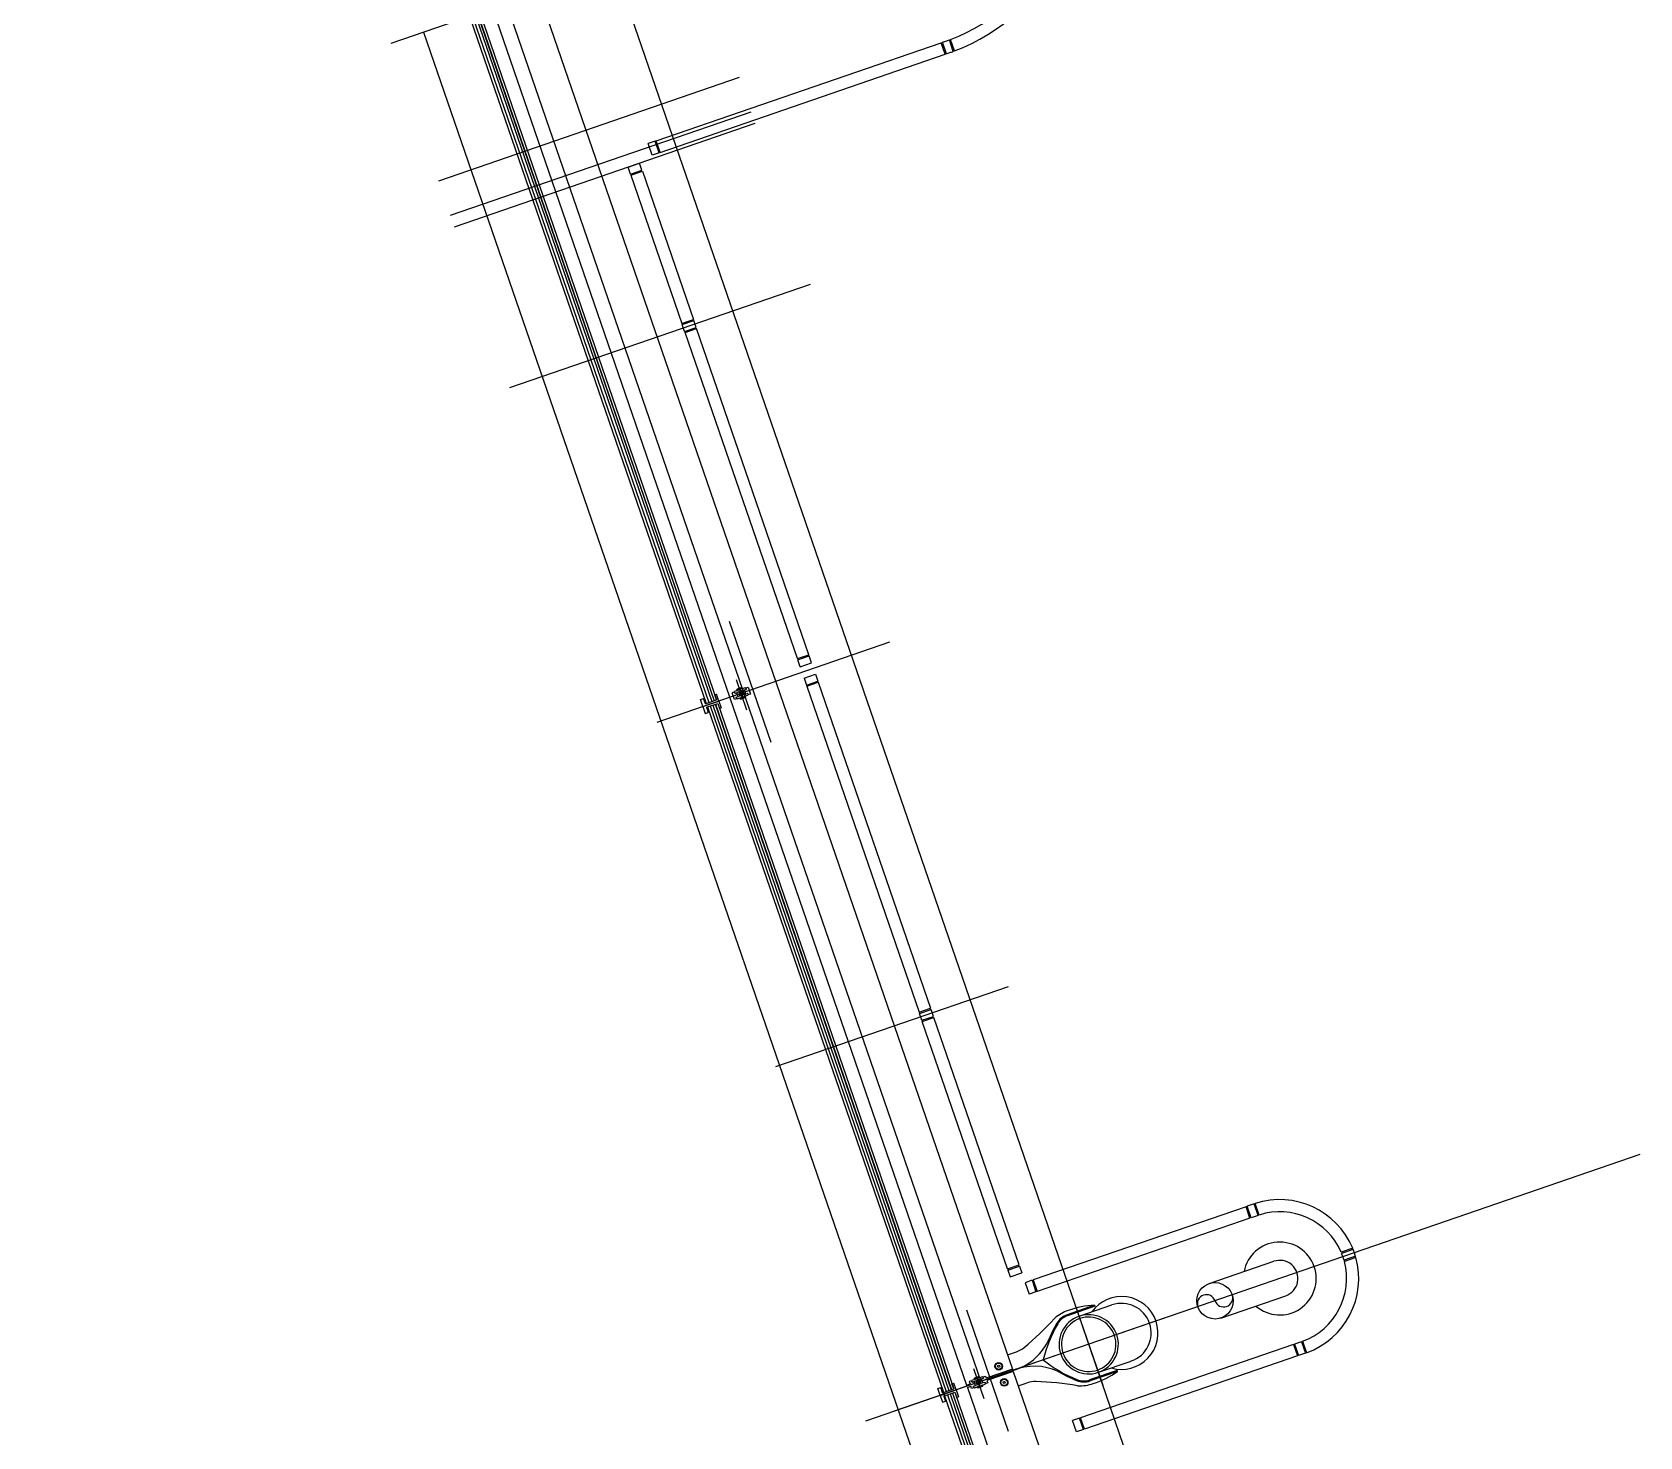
# Model space of a CAD drawing. Extents: x 809434 to 809707, y 818708 to 819364.
# Drawn here: x 809461.74 to 809468.36, y 819273.34 to 819279.13 of the extents above; entities that cross this region are included whole.
import ezdxf

# ---------------------------------------------------------------- set-up
doc = ezdxf.new("R2010")
doc.units = 0
for name, color, linetype in [('Level 2', 7, 'Continuous'), ('MAJ630__', 7, 'Continuous'), ('MAJ640__', 7, 'Continuous'), ('MAJ640__1', 7, 'Continuous'), ('MMH294_S', 7, 'Continuous')]:
    doc.layers.add(name, color=color, linetype=linetype)

msp = doc.modelspace()

# ---------------------------------------------------------------- linework, layer by layer
at = {"layer": 'Level 2'}
for p, q in [((809466.5844, 819273.9755), (809466.8509, 819274.0672)), ((809466.6333, 819273.8337), (809466.8997, 819273.9254))]:
    msp.add_line(p, q, dxfattribs=at)
msp.add_circle((809466.6088, 819273.9046), 0.075, dxfattribs=at)
for centre, radius, start, end in [((809466.8753, 819273.9963), 0.075, 288.99964, 109.00049), ((809466.5734, 819273.8924), 0.0375, 19, 199), ((809466.6443, 819273.9168), 0.0375, 199, 19)]:
    msp.add_arc(centre, radius, start, end, dxfattribs=at)
at = {"layer": 'MAJ630__'}
for p, q in [((809463.825, 819279.2865), (809465.7752, 819273.6228)), ((809463.5421, 819279.1864), (809464.514, 819276.3641)), ((809463.5847, 819279.2011), (809464.5565, 819276.3787)), ((809463.3506, 819279.1284), (809467.2574, 819267.7822)), ((809464.5492, 819276.4), (809464.5565, 819276.4025)), ((809464.5565, 819276.3787), (809464.5492, 819276.4)), ((809464.5663, 819276.3741), (809464.5565, 819276.4025)), ((809464.491, 819276.3799), (809464.5033, 819276.3842)), ((809464.5008, 819276.3516), (809464.491, 819276.3799)), ((809464.5008, 819276.3516), (809464.5663, 819276.3741)), ((809464.5008, 819276.3516), (809464.5663, 819276.3741)), ((809464.5008, 819276.3516), (809464.5105, 819276.3232)), ((809464.5106, 819276.3629), (809464.5033, 819276.3842)), ((809464.5105, 819276.3232), (809464.5228, 819276.3274)), ((809464.5106, 819276.3629), (809464.5565, 819276.3787)), ((809464.5155, 819276.3487), (809464.5614, 819276.3645)), ((809464.5155, 819276.3487), (809464.5228, 819276.3274)), ((809464.5189, 819276.3499), (809465.4906, 819273.5278)), ((809464.5614, 819276.3645), (809465.5332, 819273.5422)), ((809464.5614, 819276.3645), (809464.5687, 819276.3432)), ((809464.5663, 819276.3741), (809464.576, 819276.3458)), ((809464.5687, 819276.3432), (809464.576, 819276.3458)), ((809466.0491, 819273.8409), (809466.1843, 819273.8874)), ((809465.7784, 819273.6134), (809467.7286, 819267.9497)), ((809466.1285, 819273.6102), (809466.2637, 819273.6567)), ((809465.4677, 819273.5434), (809465.48, 819273.5476)), ((809465.4873, 819273.5263), (809465.48, 819273.5476)), ((809465.5259, 819273.5634), (809465.5332, 819273.5659)), ((809465.5332, 819273.5421), (809465.5259, 819273.5634)), ((809465.543, 819273.5376), (809465.5332, 819273.5659)), ((809465.4775, 819273.515), (809465.4677, 819273.5434)), ((809465.4775, 819273.515), (809465.543, 819273.5376)), ((809465.4775, 819273.515), (809465.543, 819273.5376)), ((809465.4775, 819273.515), (809465.4872, 819273.4867)), ((809465.4872, 819273.4867), (809465.4995, 819273.4909)), ((809465.4873, 819273.5263), (809465.5332, 819273.5421)), ((809465.4922, 819273.5122), (809465.5381, 819273.528)), ((809465.4922, 819273.5122), (809465.4995, 819273.4909)), ((809465.4956, 819273.5133), (809466.4674, 819270.6909)), ((809465.5381, 819273.528), (809466.5099, 819270.7056)), ((809465.5381, 819273.528), (809465.5454, 819273.5067)), ((809465.543, 819273.5376), (809465.5528, 819273.5092)), ((809465.5454, 819273.5067), (809465.5528, 819273.5092))]:
    msp.add_line(p, q, dxfattribs=at)
for points in [[(809466.113, 819273.8863), (809466.1144, 819273.8823), (809466.0016, 819273.8434)], [(809465.7548, 819273.6819), (809465.7916, 819273.6946)], [(809466.2069, 819273.6138), (809466.2055, 819273.6178), (809466.0927, 819273.5789)], [(809465.7987, 819273.5543), (809465.8356, 819273.5669)]]:
    msp.add_lwpolyline(points, dxfattribs=at)
for centre, radius, start, end in [((809466.8753, 819273.9963), 0.15, 229, 169), ((809466.1241, 819273.5471), 0.3393, 91.86071, 110.70605), ((809466.224, 819273.7721), 0.15, 19, 144.5771), ((809466.224, 819273.7721), 0.122, 19, 109), ((809464.9606, 819274.7381), 1.3402, 310.07845, 317.42579), ((809466.4483, 819273.5283), 0.5628, 149.96236, 166.36786), ((809465.9622, 819273.8179), 0.02, 130.39607, 137.42579), ((809466.061, 819273.7018), 0.1724, 109.2751, 130.39607), ((809466.026, 819273.7725), 0.075, 109, 149.96236), ((809466.0888, 819273.7255), 0.122, 19, 199), ((809466.0888, 819273.7255), 0.112, 19, 199), ((809466.224, 819273.7721), 0.15, 253.4229, 19), ((809466.224, 819273.7721), 0.122, 289, 19), ((809466.0888, 819273.7255), 0.122, 199, 19), ((809466.0888, 819273.7255), 0.112, 199, 19), ((809465.7591, 819273.7891), 0.1, 289, 310.07845), ((809466.2507, 819274.1023), 0.5628, 231.63214, 248.03764), ((809466.0068, 819273.8878), 0.3393, 287.29394, 306.13928), ((809465.8681, 819273.4724), 0.1, 87.92155, 109), ((809465.8232, 819272.233), 1.3402, 80.57421, 87.92155), ((809466.0683, 819273.6498), 0.075, 248.03764, 289), ((809466.0459, 819273.5748), 0.02, 260.57421, 267.60393), ((809466.0523, 819273.7271), 0.1724, 267.60393, 288.72489)]:
    msp.add_arc(centre, radius, start, end, dxfattribs=at)
msp.add_open_spline([(809465.6517, 819273.5922), (809465.6517, 819273.5922), (809465.6518, 819273.5922), (809465.6518, 819273.5922), (809465.6519, 819273.5922), (809465.6519, 819273.5922), (809465.652, 819273.5921), (809465.652, 819273.5921), (809465.6521, 819273.5921), (809465.6521, 819273.592), (809465.6521, 819273.592), (809465.6522, 819273.592), (809465.6522, 819273.5919), (809465.6523, 819273.5919), (809465.6523, 819273.5918), (809465.6524, 819273.5918)], degree=3, dxfattribs=at)
at = {"layer": 'MAJ640__'}
for p, q in [((809463.5537, 819279.1904), (809464.5255, 819276.368)), ((809463.5651, 819279.1943), (809464.5369, 819276.3719)), ((809463.5745, 819279.1976), (809464.5463, 819276.3752)), ((809463.5752, 819279.1978), (809464.5471, 819276.3755)), ((809463.6359, 819279.2214), (809465.5861, 819273.5577)), ((809464.6307, 819276.4122), (809464.6203, 819276.4086)), ((809464.6301, 819276.3802), (809464.6203, 819276.4086)), ((809464.6381, 819276.3896), (809464.6457, 819276.3922)), ((809464.6707, 819276.4194), (809464.64, 819276.4088)), ((809464.6408, 819276.4212), (809464.6626, 819276.4287)), ((809464.6414, 819276.4225), (809464.6408, 819276.4212)), ((809464.6418, 819276.4184), (809464.6408, 819276.4212)), ((809464.6613, 819276.4293), (809464.6414, 819276.4225)), ((809464.6416, 819276.3829), (809464.6856, 819276.398)), ((809464.6418, 819276.4184), (809464.6635, 819276.4259)), ((809464.6437, 819276.419), (809464.644, 819276.4181)), ((809464.6764, 819276.4028), (809464.6457, 819276.3922)), ((809464.6748, 819276.3932), (809464.653, 819276.3858)), ((809464.6613, 819276.4293), (809464.6626, 819276.4287)), ((809464.6617, 819276.4252), (809464.662, 819276.4243)), ((809464.6635, 819276.4259), (809464.6626, 819276.4287)), ((809464.6709, 819276.4194), (809464.6785, 819276.422)), ((809464.6724, 819276.3924), (809464.6727, 819276.3931)), ((809464.6726, 819276.3935), (809464.6727, 819276.3931)), ((809464.6758, 819276.3904), (809464.6748, 819276.3932)), ((809464.6761, 819276.4278), (809464.6865, 819276.4314)), ((809464.6842, 819276.4055), (809464.6766, 819276.4029)), ((809464.6962, 819276.403), (809464.6858, 819276.3994)), ((809464.6865, 819276.4314), (809464.6962, 819276.403)), ((809464.5304, 819276.3539), (809465.5022, 819273.5315)), ((809464.5418, 819276.3578), (809465.5136, 819273.5354)), ((809464.5512, 819276.361), (809465.523, 819273.5386)), ((809464.5519, 819276.3613), (809465.5238, 819273.5389)), ((809464.6405, 819276.3838), (809464.6301, 819276.3802)), ((809464.654, 819276.3829), (809464.653, 819276.3858)), ((809464.6758, 819276.3904), (809464.654, 819276.3829)), ((809464.6553, 819276.3823), (809464.654, 819276.3829)), ((809464.6546, 819276.3874), (809464.6548, 819276.3869)), ((809464.6554, 819276.3866), (809464.6548, 819276.3869)), ((809464.6553, 819276.3823), (809464.6751, 819276.3891)), ((809464.6751, 819276.3891), (809464.6758, 819276.3904)), ((809465.7752, 819273.6228), (809465.6664, 819273.5854)), ((809465.7784, 819273.6134), (809465.6697, 819273.5759)), ((809465.5861, 819273.5577), (809465.6003, 819273.5626)), ((809465.5893, 819273.5482), (809465.6035, 819273.5531)), ((809465.5893, 819273.5482), (809467.5395, 819267.8846)), ((809465.6074, 819273.5756), (809465.597, 819273.5721)), ((809465.597, 819273.5721), (809465.6003, 819273.5626)), ((809465.6068, 819273.5437), (809465.6035, 819273.5531)), ((809465.6172, 819273.5473), (809465.6068, 819273.5437)), ((809465.6148, 819273.553), (809465.6224, 819273.5557)), ((809465.6475, 819273.5828), (809465.6167, 819273.5722)), ((809465.6175, 819273.5847), (809465.6393, 819273.5921)), ((809465.6181, 819273.5859), (809465.6175, 819273.5847)), ((809465.6185, 819273.5818), (809465.6175, 819273.5847)), ((809465.638, 819273.5928), (809465.6181, 819273.5859)), ((809465.6183, 819273.5463), (809465.6623, 819273.5615)), ((809465.6185, 819273.5818), (809465.6402, 819273.5893)), ((809465.6204, 819273.5825), (809465.6207, 819273.5815)), ((809465.6531, 819273.5663), (809465.6224, 819273.5557)), ((809465.6515, 819273.5567), (809465.6297, 819273.5492)), ((809465.6307, 819273.5464), (809465.6297, 819273.5492)), ((809465.6525, 819273.5539), (809465.6307, 819273.5464)), ((809465.632, 819273.5457), (809465.6307, 819273.5464)), ((809465.6313, 819273.5508), (809465.6315, 819273.5503)), ((809465.6321, 819273.55), (809465.6315, 819273.5503)), ((809465.632, 819273.5457), (809465.6518, 819273.5526)), ((809465.638, 819273.5928), (809465.6393, 819273.5921)), ((809465.6384, 819273.5887), (809465.6387, 819273.5877)), ((809465.6402, 819273.5893), (809465.6393, 819273.5921)), ((809465.6476, 819273.5829), (809465.6552, 819273.5855)), ((809465.6491, 819273.5559), (809465.6494, 819273.5565)), ((809465.6493, 819273.557), (809465.6494, 819273.5565)), ((809465.6525, 819273.5539), (809465.6515, 819273.5567)), ((809465.6518, 819273.5526), (809465.6525, 819273.5539)), ((809465.6528, 819273.5912), (809465.6632, 819273.5948)), ((809465.6609, 819273.5689), (809465.6533, 819273.5663)), ((809465.673, 819273.5665), (809465.6625, 819273.5629)), ((809465.6632, 819273.5948), (809465.6664, 819273.5854)), ((809465.6697, 819273.5759), (809465.673, 819273.5665)), ((809465.5071, 819273.5173), (809466.4789, 819270.6949)), ((809465.5185, 819273.5212), (809466.4903, 819270.6988)), ((809465.5279, 819273.5245), (809466.4997, 819270.7021)), ((809465.5286, 819273.5247), (809466.5005, 819270.7023))]:
    msp.add_line(p, q, dxfattribs=at)
for points in [[(809464.675, 819276.4288), (809464.631, 819276.4136)], [(809466.113, 819273.8863), (809466.0002, 819273.8474)], [(809466.2069, 819273.6138), (809466.0941, 819273.5749)], [(809465.6517, 819273.5922), (809465.6077, 819273.5771)]]:
    msp.add_lwpolyline(points, dxfattribs=at)
for centre, radius in [((809464.6583, 819276.4058), 0.006), ((809465.7181, 819273.6349), 0.0155), ((809465.7181, 819273.6349), 0.0135), ((809465.7181, 819273.6349), 0.0042), ((809465.7409, 819273.5687), 0.0155), ((809465.7409, 819273.5687), 0.0135), ((809465.7409, 819273.5687), 0.0042)]:
    msp.add_circle(centre, radius, dxfattribs=at)
for centre, radius, start, end in [((809464.6583, 819276.4058), 0.0095, 145.18264, 252.81736), ((809464.6583, 819276.4058), 0.0109, 101.1265, 116.87349), ((809464.6583, 819276.4058), 0.0109, 281.1265, 296.87349), ((809464.6583, 819276.4058), 0.0095, 326.69488, 71.30512), ((809466.4483, 819273.5283), 0.567, 149.96236, 158.10407), ((809466.026, 819273.7725), 0.0792, 109, 149.96236), ((809465.7144, 819273.8402), 0.2307, 285.67731, 333.23123), ((809465.9036, 819273.7472), 0.02, 326.67541, 338.10407), ((809465.8643, 819273.4047), 0.2307, 64.76877, 112.32268), ((809465.7144, 819273.8402), 0.2307, 285.67731, 292.32268), ((809465.8643, 819273.4047), 0.2307, 105.67731, 112.32268), ((809465.9563, 819273.5944), 0.02, 59.89592, 71.32459), ((809466.2507, 819274.1023), 0.567, 239.89592, 248.03764), ((809465.635, 819273.5693), 0.0095, 145.18264, 198.99991), ((809465.635, 819273.5693), 0.0095, 198.99991, 252.81736), ((809465.635, 819273.5693), 0.006, 19.00013, 198.99986), ((809465.635, 819273.5693), 0.006, 198.99986, 19.00013), ((809465.635, 819273.5693), 0.0109, 101.1265, 116.87349), ((809465.635, 819273.5693), 0.0109, 281.1265, 296.87349), ((809465.635, 819273.5693), 0.0095, 19.00008, 71.30512), ((809465.635, 819273.5693), 0.0095, 326.69488, 19.00008), ((809466.0683, 819273.6498), 0.0792, 248.03764, 289)]:
    msp.add_arc(centre, radius, start, end, dxfattribs=at)
for points, degree in [([(809464.6307, 819276.4129), (809464.6307, 819276.4129), (809464.6307, 819276.413), (809464.6307, 819276.4131), (809464.6307, 819276.4131), (809464.6308, 819276.4132), (809464.6308, 819276.4133), (809464.6308, 819276.4133), (809464.6308, 819276.4133), (809464.6308, 819276.4134), (809464.6308, 819276.4134), (809464.6309, 819276.4135), (809464.6309, 819276.4135), (809464.631, 819276.4136), (809464.631, 819276.4136), (809464.631, 819276.4136)], 3), ([(809464.6315, 819276.4067), (809464.6315, 819276.407), (809464.6314, 819276.4074), (809464.6312, 819276.4082), (809464.6311, 819276.4088), (809464.6309, 819276.4099), (809464.6308, 819276.4105), (809464.6307, 819276.4117), (809464.6307, 819276.4123), (809464.6307, 819276.4129)], 3), ([(809464.6315, 819276.4067), (809464.6316, 819276.4067), (809464.6316, 819276.4067), (809464.6316, 819276.4066), (809464.6316, 819276.4066), (809464.6316, 819276.4065), (809464.6316, 819276.4065), (809464.6316, 819276.4065)], 3), ([(809464.6324, 819276.4061), (809464.6324, 819276.4061), (809464.6324, 819276.4061), (809464.6323, 819276.4061), (809464.6323, 819276.4061), (809464.6322, 819276.4061), (809464.6322, 819276.4061), (809464.6321, 819276.4061), (809464.632, 819276.4061), (809464.6318, 819276.4062), (809464.6318, 819276.4063), (809464.6317, 819276.4064), (809464.6316, 819276.4064), (809464.6316, 819276.4065)], 3), ([(809464.6324, 819276.4061), (809464.633, 819276.4064), (809464.6337, 819276.4066), (809464.6353, 819276.4071), (809464.6362, 819276.4075), (809464.6378, 819276.408), (809464.6384, 819276.4082), (809464.6393, 819276.4085), (809464.6396, 819276.4086), (809464.64, 819276.4088)], 3), ([(809464.6324, 819276.4061), (809464.6332, 819276.4064), (809464.6341, 819276.4067), (809464.635, 819276.4071), (809464.6363, 819276.4075), (809464.6375, 819276.4079), (809464.6388, 819276.4084), (809464.6392, 819276.4085), (809464.6396, 819276.4086), (809464.64, 819276.4088)], 3), ([(809464.64, 819276.4088), (809464.64, 819276.4087), (809464.64, 819276.4087), (809464.64, 819276.4086), (809464.6401, 819276.4084), (809464.6402, 819276.4078), (809464.6403, 819276.4074), (809464.6405, 819276.4062), (809464.6406, 819276.4052), (809464.641, 819276.4029), (809464.6413, 819276.4017), (809464.6421, 819276.3994), (809464.6426, 819276.3983), (809464.6436, 819276.3962), (809464.6441, 819276.3952), (809464.6448, 819276.3939), (809464.6451, 819276.3935), (809464.6454, 819276.3928), (809464.6455, 819276.3926), (809464.6456, 819276.3923), (809464.6457, 819276.3923), (809464.6457, 819276.3922)], 3), ([(809464.6512, 819276.4123), (809464.6512, 819276.4123), (809464.6512, 819276.4123), (809464.6511, 819276.4122), (809464.6511, 819276.4121), (809464.6509, 819276.4119), (809464.6508, 819276.4117), (809464.6506, 819276.4114), (809464.6505, 819276.4112), (809464.6503, 819276.411)], 3), ([(809464.6533, 819276.4156), (809464.6522, 819276.4139), (809464.6512, 819276.4123)], 2), ([(809464.6552, 819276.3968), (809464.6554, 819276.3968), (809464.6556, 819276.3967), (809464.656, 819276.3965), (809464.6562, 819276.3965), (809464.6565, 819276.3964), (809464.6566, 819276.3964), (809464.6567, 819276.3963), (809464.6567, 819276.3963), (809464.6567, 819276.3963)], 3), ([(809464.6598, 819276.4153), (809464.6581, 819276.4159), (809464.6562, 819276.4166)], 2), ([(809464.6567, 819276.3963), (809464.6584, 819276.3957), (809464.6604, 819276.3951)], 2), ([(809464.6613, 819276.4148), (809464.6611, 819276.4149), (809464.6609, 819276.4149), (809464.6605, 819276.4151), (809464.6603, 819276.4152), (809464.6601, 819276.4152), (809464.66, 819276.4153), (809464.6599, 819276.4153), (809464.6599, 819276.4153), (809464.6598, 819276.4153)], 3), ([(809464.6632, 819276.396), (809464.6644, 819276.3978), (809464.6654, 819276.3993)], 2), ([(809464.6654, 819276.3993), (809464.6654, 819276.3993), (809464.6654, 819276.3993), (809464.6654, 819276.3994), (809464.6655, 819276.3995), (809464.6656, 819276.3997), (809464.6658, 819276.3999), (809464.666, 819276.4002), (809464.6661, 819276.4004), (809464.6662, 819276.4006)], 3), ([(809464.6707, 819276.4194), (809464.6708, 819276.4194), (809464.6709, 819276.4194), (809464.6709, 819276.4194)], 2), ([(809464.6707, 819276.4194), (809464.6708, 819276.4194), (809464.6709, 819276.4194), (809464.6709, 819276.4194)], 2), ([(809464.6766, 819276.4029), (809464.6766, 819276.4029), (809464.6766, 819276.4029), (809464.6765, 819276.403), (809464.6765, 819276.4032), (809464.6763, 819276.4038), (809464.6763, 819276.4042), (809464.6761, 819276.4055), (809464.676, 819276.4065), (809464.6755, 819276.4087), (809464.6752, 819276.4099), (809464.6745, 819276.4123), (809464.674, 819276.4134), (809464.673, 819276.4155), (809464.6725, 819276.4164), (809464.6718, 819276.4177), (809464.6715, 819276.4182), (809464.6711, 819276.4188), (809464.671, 819276.419), (809464.6709, 819276.4193), (809464.6709, 819276.4194), (809464.6709, 819276.4194)], 3), ([(809464.675, 819276.4288), (809464.675, 819276.4288), (809464.675, 819276.4288), (809464.6751, 819276.4288), (809464.6752, 819276.4287), (809464.6752, 819276.4287), (809464.6753, 819276.4287), (809464.6753, 819276.4287), (809464.6754, 819276.4286), (809464.6754, 819276.4286), (809464.6754, 819276.4286), (809464.6755, 819276.4285), (809464.6755, 819276.4285), (809464.6756, 819276.4284), (809464.6756, 819276.4284), (809464.6757, 819276.4283)], 3), ([(809464.6757, 819276.4283), (809464.676, 819276.4279), (809464.6764, 819276.4274), (809464.6771, 819276.4264), (809464.6774, 819276.4259), (809464.6779, 819276.4249), (809464.6782, 819276.4244), (809464.6785, 819276.4236), (809464.6787, 819276.4233), (809464.6788, 819276.423)], 3), ([(809464.6766, 819276.4029), (809464.6765, 819276.4028), (809464.6765, 819276.4028), (809464.6764, 819276.4028)], 2), ([(809464.6789, 819276.4228), (809464.6789, 819276.4228), (809464.6789, 819276.4227), (809464.6789, 819276.4226), (809464.6789, 819276.4225), (809464.6789, 819276.4224), (809464.6788, 819276.4223), (809464.6788, 819276.4222), (809464.6787, 819276.4222), (809464.6786, 819276.4221), (809464.6786, 819276.422), (809464.6785, 819276.422), (809464.6785, 819276.422), (809464.6785, 819276.422)], 3), ([(809464.6789, 819276.4228), (809464.6789, 819276.4228), (809464.6789, 819276.4228), (809464.6788, 819276.4229), (809464.6788, 819276.4229), (809464.6788, 819276.4229), (809464.6788, 819276.423), (809464.6788, 819276.423)], 3), ([(809464.6842, 819276.4055), (809464.6842, 819276.4055), (809464.6842, 819276.4055), (809464.6842, 819276.4055), (809464.6843, 819276.4055), (809464.6844, 819276.4055), (809464.6844, 819276.4055), (809464.6845, 819276.4055), (809464.6846, 819276.4055), (809464.6847, 819276.4054), (809464.6848, 819276.4054), (809464.6849, 819276.4053), (809464.6849, 819276.4052), (809464.685, 819276.4051)], 3), ([(809464.685, 819276.4049), (809464.685, 819276.4049), (809464.685, 819276.405), (809464.685, 819276.405), (809464.685, 819276.405), (809464.685, 819276.4051), (809464.685, 819276.4051), (809464.685, 819276.4051)], 3), ([(809464.685, 819276.4049), (809464.6851, 819276.4046), (809464.6852, 819276.4043), (809464.6854, 819276.4034), (809464.6855, 819276.4028), (809464.6857, 819276.4017), (809464.6857, 819276.4012), (809464.6858, 819276.4), (809464.6859, 819276.3994), (809464.6859, 819276.3988)], 3), ([(809464.6859, 819276.3988), (809464.6859, 819276.3987), (809464.6858, 819276.3986), (809464.6858, 819276.3985), (809464.6858, 819276.3985), (809464.6858, 819276.3984), (809464.6858, 819276.3984), (809464.6858, 819276.3983), (809464.6858, 819276.3983), (809464.6857, 819276.3982), (809464.6857, 819276.3982), (809464.6857, 819276.3981), (809464.6857, 819276.3981), (809464.6856, 819276.398), (809464.6856, 819276.398), (809464.6856, 819276.398)], 3), ([(809464.6377, 819276.3888), (809464.6377, 819276.3889), (809464.6377, 819276.3889), (809464.6377, 819276.389), (809464.6377, 819276.3891), (809464.6377, 819276.3892), (809464.6377, 819276.3893), (809464.6378, 819276.3894), (809464.6379, 819276.3895), (809464.638, 819276.3895), (809464.638, 819276.3896), (809464.6381, 819276.3896), (809464.6381, 819276.3896), (809464.6381, 819276.3896)], 3), ([(809464.6377, 819276.3888), (809464.6377, 819276.3888), (809464.6377, 819276.3888), (809464.6377, 819276.3888), (809464.6377, 819276.3887), (809464.6378, 819276.3887), (809464.6378, 819276.3887), (809464.6378, 819276.3886)], 3), ([(809464.6409, 819276.3833), (809464.6405, 819276.3838), (809464.6402, 819276.3843), (809464.6395, 819276.3852), (809464.6392, 819276.3857), (809464.6387, 819276.3867), (809464.6384, 819276.3872), (809464.638, 819276.388), (809464.6379, 819276.3883), (809464.6378, 819276.3886)], 3), ([(809464.6416, 819276.3829), (809464.6416, 819276.3829), (809464.6415, 819276.3829), (809464.6414, 819276.3829), (809464.6414, 819276.3829), (809464.6413, 819276.3829), (809464.6413, 819276.3829), (809464.6412, 819276.383), (809464.6412, 819276.383), (809464.6412, 819276.383), (809464.6411, 819276.3831), (809464.6411, 819276.3831), (809464.641, 819276.3831), (809464.641, 819276.3832), (809464.6409, 819276.3832), (809464.6409, 819276.3833)], 3), ([(809465.6074, 819273.5763), (809465.6074, 819273.5764), (809465.6074, 819273.5764), (809465.6074, 819273.5765), (809465.6074, 819273.5766), (809465.6075, 819273.5767), (809465.6075, 819273.5767), (809465.6075, 819273.5768), (809465.6075, 819273.5768), (809465.6075, 819273.5769), (809465.6075, 819273.5769), (809465.6076, 819273.5769), (809465.6076, 819273.577), (809465.6077, 819273.577), (809465.6077, 819273.577), (809465.6077, 819273.5771)], 3), ([(809465.6083, 819273.5702), (809465.6082, 819273.5705), (809465.6081, 819273.5708), (809465.6079, 819273.5717), (809465.6078, 819273.5722), (809465.6076, 819273.5733), (809465.6075, 819273.5739), (809465.6074, 819273.5751), (809465.6074, 819273.5757), (809465.6074, 819273.5763)], 3), ([(809465.6083, 819273.5702), (809465.6083, 819273.5701), (809465.6083, 819273.5701), (809465.6083, 819273.5701), (809465.6083, 819273.57), (809465.6083, 819273.57), (809465.6083, 819273.57), (809465.6083, 819273.57)], 3), ([(809465.6091, 819273.5696), (809465.6091, 819273.5696), (809465.6091, 819273.5696), (809465.609, 819273.5696), (809465.609, 819273.5696), (809465.6089, 819273.5696), (809465.6089, 819273.5696), (809465.6088, 819273.5696), (809465.6087, 819273.5696), (809465.6085, 819273.5697), (809465.6085, 819273.5697), (809465.6084, 819273.5698), (809465.6083, 819273.5699), (809465.6083, 819273.57)], 3), ([(809465.6091, 819273.5696), (809465.6097, 819273.5698), (809465.6104, 819273.57), (809465.612, 819273.5706), (809465.6129, 819273.5709), (809465.6145, 819273.5714), (809465.6151, 819273.5717), (809465.616, 819273.572), (809465.6163, 819273.5721), (809465.6167, 819273.5722)], 3), ([(809465.6091, 819273.5696), (809465.61, 819273.5699), (809465.6108, 819273.5702), (809465.6117, 819273.5705), (809465.613, 819273.5709), (809465.6142, 819273.5714), (809465.6155, 819273.5718), (809465.6159, 819273.5719), (809465.6163, 819273.5721), (809465.6167, 819273.5722)], 3), ([(809465.6144, 819273.5523), (809465.6144, 819273.5523), (809465.6144, 819273.5523), (809465.6144, 819273.5524), (809465.6144, 819273.5525), (809465.6144, 819273.5527), (809465.6144, 819273.5528), (809465.6145, 819273.5529), (809465.6146, 819273.5529), (809465.6147, 819273.553), (809465.6147, 819273.553), (809465.6148, 819273.553), (809465.6148, 819273.553), (809465.6148, 819273.553)], 3), ([(809465.6144, 819273.5523), (809465.6144, 819273.5523), (809465.6144, 819273.5522), (809465.6144, 819273.5522), (809465.6144, 819273.5522), (809465.6145, 819273.5521), (809465.6145, 819273.5521), (809465.6145, 819273.5521)], 3), ([(809465.6176, 819273.5467), (809465.6172, 819273.5472), (809465.6169, 819273.5477), (809465.6162, 819273.5487), (809465.6159, 819273.5492), (809465.6154, 819273.5502), (809465.6151, 819273.5506), (809465.6147, 819273.5515), (809465.6146, 819273.5518), (809465.6145, 819273.5521)], 3), ([(809465.6167, 819273.5722), (809465.6167, 819273.5722), (809465.6167, 819273.5722), (809465.6167, 819273.572), (809465.6168, 819273.5718), (809465.6169, 819273.5713), (809465.617, 819273.5709), (809465.6172, 819273.5696), (809465.6173, 819273.5686), (809465.6177, 819273.5663), (809465.618, 819273.5651), (809465.6185, 819273.5638), (809465.6185, 819273.5637), (809465.6186, 819273.5636)], 3), ([(809465.6183, 819273.5463), (809465.6183, 819273.5463), (809465.6182, 819273.5463), (809465.6181, 819273.5463), (809465.6181, 819273.5463), (809465.618, 819273.5464), (809465.618, 819273.5464), (809465.6179, 819273.5464), (809465.6179, 819273.5464), (809465.6179, 819273.5465), (809465.6178, 819273.5465), (809465.6178, 819273.5466), (809465.6177, 819273.5466), (809465.6177, 819273.5466), (809465.6176, 819273.5467), (809465.6176, 819273.5467)], 3), ([(809465.6186, 819273.5636), (809465.6189, 819273.5626), (809465.6193, 819273.5616), (809465.6203, 819273.5596), (809465.6208, 819273.5587), (809465.6215, 819273.5574), (809465.6218, 819273.5569), (809465.6221, 819273.5563), (809465.6222, 819273.556), (809465.6223, 819273.5558), (809465.6224, 819273.5557), (809465.6224, 819273.5557)], 3), ([(809465.6279, 819273.5758), (809465.6279, 819273.5758), (809465.6279, 819273.5757), (809465.6278, 819273.5757), (809465.6278, 819273.5756), (809465.6276, 819273.5754), (809465.6275, 819273.5752), (809465.6273, 819273.5748), (809465.6272, 819273.5746), (809465.627, 819273.5745)], 3), ([(809465.63, 819273.579), (809465.6289, 819273.5773), (809465.6279, 819273.5758)], 2), ([(809465.6319, 819273.5603), (809465.6321, 819273.5602), (809465.6323, 819273.5601), (809465.6327, 819273.56), (809465.6329, 819273.5599), (809465.6332, 819273.5598), (809465.6333, 819273.5598), (809465.6334, 819273.5598), (809465.6334, 819273.5598), (809465.6334, 819273.5598)], 3), ([(809465.6366, 819273.5788), (809465.6348, 819273.5793), (809465.6329, 819273.58)], 2), ([(809465.6334, 819273.5598), (809465.6351, 819273.5592), (809465.6371, 819273.5585)], 2), ([(809465.638, 819273.5783), (809465.6378, 819273.5783), (809465.6376, 819273.5784), (809465.6372, 819273.5785), (809465.637, 819273.5786), (809465.6368, 819273.5787), (809465.6367, 819273.5787), (809465.6366, 819273.5787), (809465.6366, 819273.5788), (809465.6366, 819273.5788)], 3), ([(809465.6399, 819273.5595), (809465.6411, 819273.5612), (809465.6421, 819273.5627)], 2), ([(809465.6421, 819273.5627), (809465.6421, 819273.5628), (809465.6421, 819273.5628), (809465.6421, 819273.5629), (809465.6422, 819273.5629), (809465.6423, 819273.5632), (809465.6425, 819273.5633), (809465.6427, 819273.5637), (809465.6428, 819273.5639), (809465.6429, 819273.564)], 3), ([(809465.6475, 819273.5828), (809465.6475, 819273.5828), (809465.6476, 819273.5828), (809465.6476, 819273.5829)], 2), ([(809465.6475, 819273.5828), (809465.6475, 819273.5828), (809465.6476, 819273.5828), (809465.6476, 819273.5829)], 2), ([(809465.6514, 819273.5749), (809465.6511, 819273.5759), (809465.6507, 819273.5769), (809465.6497, 819273.5789), (809465.6492, 819273.5798), (809465.6485, 819273.5811), (809465.6482, 819273.5816), (809465.6478, 819273.5823), (809465.6477, 819273.5825), (809465.6476, 819273.5827), (809465.6476, 819273.5828), (809465.6476, 819273.5829)], 3), ([(809465.6533, 819273.5663), (809465.6533, 819273.5663), (809465.6533, 819273.5663), (809465.6532, 819273.5665), (809465.6532, 819273.5667), (809465.6531, 819273.5673), (809465.653, 819273.5677), (809465.6528, 819273.5689), (809465.6527, 819273.5699), (809465.6522, 819273.5722), (809465.6519, 819273.5734), (809465.6515, 819273.5747), (809465.6515, 819273.5748), (809465.6514, 819273.5749)], 3), ([(809465.6524, 819273.5918), (809465.6527, 819273.5913), (809465.6531, 819273.5908), (809465.6538, 819273.5898), (809465.6541, 819273.5893), (809465.6546, 819273.5884), (809465.6549, 819273.5879), (809465.6552, 819273.5871), (809465.6554, 819273.5867), (809465.6555, 819273.5864)], 3), ([(809465.6533, 819273.5663), (809465.6533, 819273.5663), (809465.6532, 819273.5663), (809465.6531, 819273.5663)], 2), ([(809465.6556, 819273.5862), (809465.6556, 819273.5862), (809465.6556, 819273.5862), (809465.6556, 819273.5861), (809465.6556, 819273.586), (809465.6556, 819273.5858), (809465.6555, 819273.5858), (809465.6555, 819273.5856), (809465.6554, 819273.5856), (809465.6553, 819273.5855), (809465.6553, 819273.5855), (809465.6552, 819273.5855), (809465.6552, 819273.5855), (809465.6552, 819273.5855)], 3), ([(809465.6556, 819273.5862), (809465.6556, 819273.5863), (809465.6556, 819273.5863), (809465.6555, 819273.5863), (809465.6555, 819273.5863), (809465.6555, 819273.5864), (809465.6555, 819273.5864), (809465.6555, 819273.5864)], 3), ([(809465.6609, 819273.5689), (809465.6609, 819273.5689), (809465.6609, 819273.5689), (809465.6609, 819273.5689), (809465.661, 819273.5689), (809465.6611, 819273.569), (809465.6611, 819273.569), (809465.6612, 819273.569), (809465.6613, 819273.5689), (809465.6614, 819273.5689), (809465.6615, 819273.5688), (809465.6616, 819273.5687), (809465.6616, 819273.5686), (809465.6617, 819273.5686)], 3), ([(809465.6617, 819273.5684), (809465.6617, 819273.5684), (809465.6617, 819273.5684), (809465.6617, 819273.5685), (809465.6617, 819273.5685), (809465.6617, 819273.5685), (809465.6617, 819273.5685), (809465.6617, 819273.5686)], 3), ([(809465.6617, 819273.5684), (809465.6618, 819273.568), (809465.6619, 819273.5677), (809465.6621, 819273.5668), (809465.6622, 819273.5663), (809465.6624, 819273.5652), (809465.6624, 819273.5646), (809465.6625, 819273.5634), (809465.6626, 819273.5628), (809465.6626, 819273.5622)], 3), ([(809465.6626, 819273.5622), (809465.6626, 819273.5621), (809465.6626, 819273.5621), (809465.6625, 819273.562), (809465.6625, 819273.5619), (809465.6625, 819273.5619), (809465.6625, 819273.5618), (809465.6625, 819273.5618), (809465.6625, 819273.5617), (809465.6624, 819273.5617), (809465.6624, 819273.5616), (809465.6624, 819273.5616), (809465.6624, 819273.5615), (809465.6623, 819273.5615), (809465.6623, 819273.5615), (809465.6623, 819273.5615)], 3)]:
    msp.add_open_spline(points, degree=degree, dxfattribs=at)
at = {"layer": 'MAJ640__1'}
for p, q in [((809461.7392, 819284.914), (809465.6444, 819273.5725)), ((809464.4539, 819279.5083), (809463.2164, 819279.0822)), ((809466.0888, 819273.7255), (809464.1354, 819279.3986)), ((809464.6493, 819278.941), (809463.4118, 819278.5149)), ((809464.6981, 819278.7992), (809463.4606, 819278.3731)), ((809464.7144, 819278.7519), (809463.4769, 819278.3258)), ((809464.9423, 819278.09), (809463.7048, 819277.6639)), ((809464.6087, 819276.7034), (809464.7803, 819276.2048)), ((809465.2691, 819276.6161), (809464.3109, 819276.2862)), ((809464.6819, 819276.3371), (809464.6391, 819276.4614)), ((809465.7574, 819275.1979), (809464.7992, 819274.8679)), ((809468.3576, 819274.5067), (809465.2876, 819273.4496)), ((809468.3576, 819274.5067), (809465.2876, 819273.4496)), ((809466.0292, 819273.8985), (809466.1466, 819273.5575)), ((809466.1483, 819273.5526), (809466.031, 819273.8935)), ((809466.4073, 819273.8352), (809465.1698, 819273.4091)), ((809465.5854, 819273.8669), (809465.7571, 819273.3683)), ((809468.0422, 819268.0524), (809466.0888, 819273.7255)), ((809465.6586, 819273.5006), (809465.6158, 819273.6249)), ((809465.6586, 819273.5006), (809465.6158, 819273.6249)), ((809465.4956, 819273.5133), (809465.4907, 819273.5275))]:
    msp.add_line(p, q, dxfattribs=at)
msp.add_circle((809465.4931, 819273.5204), 0.003, dxfattribs=at)
at = {"layer": 'MMH294_S'}
for p, q in [((809464.3082, 819278.6808), (809465.482, 819279.0849)), ((809465.4982, 819279.0377), (809465.482, 819279.0849)), ((809465.4826, 819279.083), (809465.4873, 819279.0847)), ((809465.4867, 819279.0866), (809465.5009, 819279.0914)), ((809465.503, 819279.0393), (809465.4867, 819279.0866)), ((809465.4976, 819279.0395), (809465.5023, 819279.0412)), ((809465.503, 819279.0393), (809465.5171, 819279.0442)), ((809465.5313, 819279.0492), (809465.515, 819279.0965)), ((809465.536, 819279.0509), (809465.5197, 819279.0982)), ((809464.3245, 819278.6335), (809465.4982, 819279.0377)), ((809464.3035, 819278.6792), (809464.2751, 819278.6694)), ((809464.2914, 819278.6221), (809464.2751, 819278.6694)), ((809464.3198, 819278.6319), (809464.3035, 819278.6792)), ((809464.3089, 819278.6789), (809464.3041, 819278.6773)), ((809464.3245, 819278.6335), (809464.3082, 819278.6808)), ((809464.1926, 819278.5722), (809464.2399, 819278.5885)), ((809464.2496, 819278.5601), (809464.2399, 819278.5885)), ((809464.3198, 819278.6319), (809464.2914, 819278.6221)), ((809464.3238, 819278.6354), (809464.3191, 819278.6338)), ((809464.2023, 819278.5439), (809464.1926, 819278.5722)), ((809464.2023, 819278.5439), (809464.2496, 819278.5601)), ((809464.204, 819278.5391), (809464.2513, 819278.5554)), ((809464.204, 819278.5391), (809464.414, 819277.9293)), ((809464.2059, 819278.5398), (809464.2042, 819278.5445)), ((809464.2494, 819278.5548), (809464.2477, 819278.5595)), ((809464.2513, 819278.5554), (809464.4612, 819277.9456)), ((809464.414, 819277.9293), (809464.4336, 819277.936)), ((809464.4156, 819277.9245), (809464.4629, 819277.9408)), ((809464.4254, 819277.8962), (809464.4156, 819277.9245)), ((809464.4175, 819277.9252), (809464.4159, 819277.9299)), ((809464.4336, 819277.936), (809464.4612, 819277.9456)), ((809464.461, 819277.9402), (809464.4594, 819277.9449)), ((809464.4726, 819277.9125), (809464.4629, 819277.9408)), ((809464.4254, 819277.8962), (809464.4726, 819277.9125)), ((809464.427, 819277.8915), (809464.4743, 819277.9077)), ((809464.8893, 819276.5488), (809464.427, 819277.8915)), ((809464.4289, 819277.8921), (809464.4273, 819277.8968)), ((809464.4724, 819277.9071), (809464.4707, 819277.9118)), ((809464.9366, 819276.5651), (809464.4743, 819277.9077)), ((809464.8893, 819276.5488), (809464.9366, 819276.5651)), ((809464.8909, 819276.5441), (809464.9382, 819276.5604)), ((809464.9007, 819276.5157), (809464.8909, 819276.5441)), ((809464.8928, 819276.5447), (809464.8912, 819276.5495)), ((809464.9007, 819276.5157), (809464.948, 819276.532)), ((809464.9363, 819276.5597), (809464.9347, 819276.5644)), ((809464.948, 819276.532), (809464.9382, 819276.5604)), ((809464.917, 819276.4684), (809464.9642, 819276.4847)), ((809464.917, 819276.4684), (809464.9267, 819276.4401)), ((809464.9642, 819276.4847), (809464.974, 819276.4564)), ((809464.9267, 819276.4401), (809464.974, 819276.4564)), ((809464.9284, 819276.4354), (809464.9756, 819276.4516)), ((809464.9284, 819276.4354), (809465.3907, 819275.0927)), ((809464.9286, 819276.4407), (809464.9303, 819276.436)), ((809464.9721, 819276.4557), (809464.9737, 819276.451)), ((809464.9756, 819276.4516), (809465.4379, 819275.109)), ((809465.3907, 819275.0927), (809465.4103, 819275.0995)), ((809465.3923, 819275.088), (809465.4396, 819275.1043)), ((809465.4021, 819275.0596), (809465.3923, 819275.088)), ((809465.3942, 819275.0886), (809465.3926, 819275.0934)), ((809465.4021, 819275.0596), (809465.4493, 819275.0759)), ((809465.4037, 819275.0549), (809465.451, 819275.0712)), ((809465.4103, 819275.0995), (809465.4379, 819275.109)), ((809465.4377, 819275.1036), (809465.4361, 819275.1083)), ((809465.4493, 819275.0759), (809465.4396, 819275.1043)), ((809465.4491, 819275.0705), (809465.4475, 819275.0753)), ((809465.8018, 819274.0524), (809465.451, 819275.0712)), ((809465.7545, 819274.0361), (809465.4037, 819275.0549)), ((809465.4056, 819275.0555), (809465.404, 819275.0603)), ((809466.7364, 819274.2922), (809465.8601, 819273.9905)), ((809466.7527, 819274.245), (809466.7364, 819274.2922)), ((809466.7418, 819274.292), (809466.737, 819274.2903)), ((809466.7695, 819274.3036), (809466.7411, 819274.2939)), ((809466.7574, 819274.2466), (809466.7411, 819274.2939)), ((809466.7858, 819274.2563), (809466.7695, 819274.3036)), ((809466.7905, 819274.2579), (809466.7742, 819274.3052)), ((809466.7527, 819274.245), (809465.8764, 819273.9432)), ((809466.7567, 819274.2485), (809466.752, 819274.2468)), ((809466.7858, 819274.2563), (809466.7574, 819274.2466)), ((809467.1755, 819274.1208), (809467.1281, 819274.1045)), ((809467.1774, 819274.1162), (809467.13, 819274.0999)), ((809467.1871, 819274.0878), (809467.1398, 819274.0715)), ((809467.1885, 819274.083), (809467.1411, 819274.0667)), ((809465.7545, 819274.0361), (809465.8018, 819274.0524)), ((809465.7561, 819274.0314), (809465.8034, 819274.0477)), ((809465.7561, 819274.0314), (809465.7659, 819274.003)), ((809465.7564, 819274.0368), (809465.758, 819274.032)), ((809465.7659, 819274.003), (809465.8132, 819274.0193)), ((809465.7999, 819274.0517), (809465.8015, 819274.047)), ((809465.8034, 819274.0477), (809465.8132, 819274.0193)), ((809465.8554, 819273.9889), (809465.827, 819273.9791)), ((809465.827, 819273.9791), (809465.8433, 819273.9318)), ((809465.8554, 819273.9889), (809465.8716, 819273.9416)), ((809465.8607, 819273.9886), (809465.856, 819273.987)), ((809465.8601, 819273.9905), (809465.8764, 819273.9432)), ((809465.8757, 819273.9451), (809465.871, 819273.9435)), ((809465.8716, 819273.9416), (809465.8433, 819273.9318)), ((809466.9317, 819273.7249), (809466.0554, 819273.4232)), ((809466.9317, 819273.7249), (809466.948, 819273.6776)), ((809466.9371, 819273.7247), (809466.9324, 819273.723)), ((809466.9648, 819273.7363), (809466.9365, 819273.7265)), ((809466.9365, 819273.7265), (809466.9527, 819273.6793)), ((809466.9521, 819273.6812), (809466.9474, 819273.6795)), ((809466.9811, 819273.689), (809466.9527, 819273.6793)), ((809466.9648, 819273.7363), (809466.9811, 819273.689)), ((809466.9695, 819273.738), (809466.9858, 819273.6907)), ((809466.948, 819273.6776), (809466.0717, 819273.3759)), ((809466.0507, 819273.4216), (809466.0223, 819273.4118)), ((809466.067, 819273.3743), (809466.0507, 819273.4216)), ((809466.0561, 819273.4213), (809466.0514, 819273.4197)), ((809466.0717, 819273.3759), (809466.0554, 819273.4232)), ((809466.0386, 819273.3645), (809466.0223, 819273.4118)), ((809466.067, 819273.3743), (809466.0386, 819273.3645)), ((809466.0711, 819273.3778), (809466.0663, 819273.3762))]:
    msp.add_line(p, q, dxfattribs=at)
for centre, radius, start, end in [((809465.2616, 819279.7864), 0.735, 290.55926, 17.44074), ((809465.2616, 819279.7864), 0.785, 290.45992, 17.54008), ((809465.2616, 819279.7864), 0.735, 289, 290.16938), ((809465.2616, 819279.7864), 0.737, 290.16621, 290.55503), ((809465.2616, 819279.7864), 0.785, 289, 290.09489), ((809465.2616, 819279.7864), 0.783, 290.09769, 290.46365), ((809466.8753, 819273.9963), 0.323, 108.11303, 109.00032), ((809466.8753, 819273.9963), 0.325, 22.52811, 108.11849), ((809466.8753, 819273.9963), 0.277, 107.96572, 109.00032), ((809466.8753, 819273.9963), 0.275, 23.17064, 107.9582), ((809466.8753, 819273.9963), 0.325, 289.88151, 15.47188), ((809466.8753, 819273.9963), 0.277, 22.10417, 23.14047), ((809466.8753, 819273.9963), 0.275, 19, 22.12677), ((809466.8753, 819273.9963), 0.275, 15.87323, 19), ((809466.8753, 819273.9963), 0.323, 21.66174, 22.54999), ((809466.8753, 819273.9963), 0.325, 19, 21.64535), ((809466.8753, 819273.9963), 0.325, 16.35465, 19), ((809466.8753, 819273.9963), 0.323, 15.45001, 16.33825), ((809466.8753, 819273.9963), 0.275, 290.0418, 14.82936), ((809466.8753, 819273.9963), 0.277, 14.85953, 15.89583), ((809466.8753, 819273.9963), 0.277, 288.99968, 290.03427), ((809466.8753, 819273.9963), 0.323, 288.99968, 289.88697)]:
    msp.add_arc(centre, radius, start, end, dxfattribs=at)

doc.saveas('drawing.dxf')
